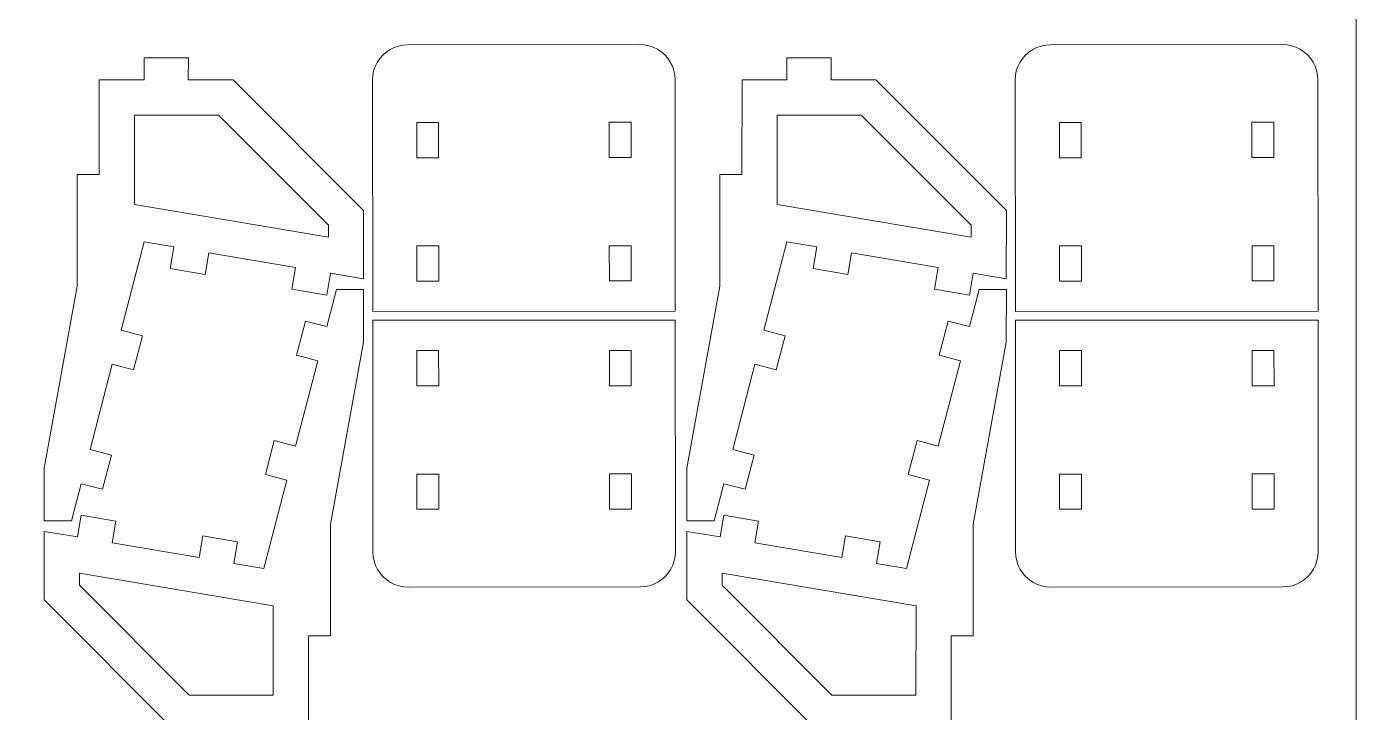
# Model space of a CAD drawing. Header units: centimetres. Extents: x -129.3 to -71.3, y -1.4 to 86.6.
# Drawn here: x -115.53 to -100.11, y 7.07 to 14.94 of the extents above; entities that cross this region are included whole.
import ezdxf

# ---------------------------------------------------------------- set-up
doc = ezdxf.new("R2010")
doc.units = ezdxf.units.CM
doc.header["$MEASUREMENT"] = 0
doc.layers.add('Camada 1', color=7, linetype='Continuous')

msp = doc.modelspace()

# ---------------------------------------------------------------- linework, layer by layer
at = {"layer": 'Camada 1', "color": 250, "lineweight": 20}
for points, knots in [([(-100.25825, -0.87178), (-100.25825, -1.14679), (-100.48325, -1.37179), (-100.75824, -1.37179), (-100.75824, -1.37179), (-100.75824, -1.37179), (-128.75825, -1.37179), (-128.75825, -1.37179), (-128.75825, -1.37179), (-129.03324, -1.37179), (-129.25825, -1.14679), (-129.25825, -0.87178), (-129.25825, -0.87178), (-129.25825, -0.87178), (-129.25825, 42.12823), (-129.25825, 42.12823), (-129.25825, 42.12823), (-129.25825, 42.40323), (-129.03324, 42.62823), (-128.75825, 42.62823)], [0, 0, 0, 0, 0.16666667, 0.16666667, 0.16666667, 0.16666667, 0.33333333, 0.33333333, 0.33333333, 0.33333333, 0.5, 0.5, 0.5, 0.5, 0.66666667, 0.66666667, 0.66666667, 0.66666667, 1, 1, 1, 1]), ([(-99.75825, -1.37179), (-99.75825, -1.37179), (-71.75824, -1.37179), (-71.75824, -1.37179), (-71.75824, -1.37179), (-71.48325, -1.37179), (-71.25825, -1.14679), (-71.25825, -0.87179), (-71.25825, -0.87179), (-71.25825, -0.87179), (-71.25825, 42.12822), (-71.25825, 42.12822), (-71.25825, 42.12822), (-71.25825, 42.40323), (-71.48325, 42.62823), (-71.75824, 42.62823), (-71.75824, 42.62823), (-71.75824, 42.62823), (-99.75825, 42.62823), (-99.75825, 42.62823), (-99.75825, 42.62823), (-100.03324, 42.62823), (-100.25825, 42.40323), (-100.25825, 42.12822), (-100.25825, 42.12822), (-100.25825, 42.12822), (-100.25825, -0.87179), (-100.25825, -0.87179), (-100.25825, -0.87179), (-100.25825, -1.14679), (-100.03324, -1.37179), (-99.75825, -1.37179)], [0, 0, 0, 0, 0.11111111, 0.11111111, 0.11111111, 0.11111111, 0.22222222, 0.22222222, 0.22222222, 0.22222222, 0.33333333, 0.33333333, 0.33333333, 0.33333333, 0.44444444, 0.44444444, 0.44444444, 0.44444444, 0.55555556, 0.55555556, 0.55555556, 0.55555556, 0.66666667, 0.66666667, 0.66666667, 0.66666667, 0.77777778, 0.77777778, 0.77777778, 0.77777778, 1, 1, 1, 1])]:
    msp.add_open_spline(points, degree=3, knots=knots, dxfattribs=at)
at = {"layer": 'Camada 1', "lineweight": 9}
for points, knots in [([(-108.07771, 11.67778), (-108.07771, 11.67778), (-108.08076, 14.33651), (-108.08076, 14.33651), (-108.08076, 14.33651), (-108.08076, 14.33651), (-108.08429, 14.38936), (-108.08429, 14.38936), (-108.08429, 14.38936), (-108.08429, 14.38936), (-108.09468, 14.4413), (-108.09468, 14.4413), (-108.09468, 14.4413), (-108.09468, 14.4413), (-108.11176, 14.49142), (-108.11176, 14.49142), (-108.11176, 14.49142), (-108.11176, 14.49142), (-108.13524, 14.5389), (-108.13524, 14.5389), (-108.13524, 14.5389), (-108.13524, 14.5389), (-108.16472, 14.5829), (-108.16472, 14.5829), (-108.16472, 14.5829), (-108.16472, 14.5829), (-108.19969, 14.62268), (-108.19969, 14.62268), (-108.19969, 14.62268), (-108.19969, 14.62268), (-108.23956, 14.65756), (-108.23956, 14.65756), (-108.23956, 14.65756), (-108.23956, 14.65756), (-108.28363, 14.68693), (-108.28363, 14.68693), (-108.28363, 14.68693), (-108.28363, 14.68693), (-108.33116, 14.7103), (-108.33116, 14.7103), (-108.33116, 14.7103), (-108.33116, 14.7103), (-108.38133, 14.72727), (-108.38133, 14.72727), (-108.38133, 14.72727), (-108.38133, 14.72727), (-108.43329, 14.73754), (-108.43329, 14.73754), (-108.43329, 14.73754), (-108.43329, 14.73754), (-108.48614, 14.74094), (-108.48614, 14.74094), (-108.48614, 14.74094), (-108.48614, 14.74094), (-111.15241, 14.73774), (-111.15241, 14.73774), (-111.15241, 14.73774), (-111.15241, 14.73774), (-111.20525, 14.73421), (-111.20525, 14.73421), (-111.20525, 14.73421), (-111.20525, 14.73421), (-111.25719, 14.72382), (-111.25719, 14.72382), (-111.25719, 14.72382), (-111.25719, 14.72382), (-111.30732, 14.70674), (-111.30732, 14.70674), (-111.30732, 14.70674), (-111.30732, 14.70674), (-111.35479, 14.68325), (-111.35479, 14.68325), (-111.35479, 14.68325), (-111.35479, 14.68325), (-111.3988, 14.65378), (-111.3988, 14.65378), (-111.3988, 14.65378), (-111.3988, 14.65378), (-111.43857, 14.61881), (-111.43857, 14.61881), (-111.43857, 14.61881), (-111.43857, 14.61881), (-111.47344, 14.57894), (-111.47344, 14.57894), (-111.47344, 14.57894), (-111.47344, 14.57894), (-111.50282, 14.53488), (-111.50282, 14.53488), (-111.50282, 14.53488), (-111.50282, 14.53488), (-111.52619, 14.48735), (-111.52619, 14.48735), (-111.52619, 14.48735), (-111.52619, 14.48735), (-111.54314, 14.43717), (-111.54314, 14.43717), (-111.54314, 14.43717), (-111.54314, 14.43717), (-111.55342, 14.38521), (-111.55342, 14.38521), (-111.55342, 14.38521), (-111.55342, 14.38521), (-111.55682, 14.33236), (-111.55682, 14.33236), (-111.55682, 14.33236), (-111.55682, 14.33236), (-111.55378, 11.67361), (-111.55378, 11.67361), (-111.55378, 11.67361), (-111.55378, 11.67361), (-108.07771, 11.67778), (-108.07771, 11.67778)], [0, 0, 0, 0, 0.03448276, 0.03448276, 0.03448276, 0.03448276, 0.06896552, 0.06896552, 0.06896552, 0.06896552, 0.10344828, 0.10344828, 0.10344828, 0.10344828, 0.13793103, 0.13793103, 0.13793103, 0.13793103, 0.17241379, 0.17241379, 0.17241379, 0.17241379, 0.20689655, 0.20689655, 0.20689655, 0.20689655, 0.24137931, 0.24137931, 0.24137931, 0.24137931, 0.27586207, 0.27586207, 0.27586207, 0.27586207, 0.31034483, 0.31034483, 0.31034483, 0.31034483, 0.34482759, 0.34482759, 0.34482759, 0.34482759, 0.37931034, 0.37931034, 0.37931034, 0.37931034, 0.4137931, 0.4137931, 0.4137931, 0.4137931, 0.44827586, 0.44827586, 0.44827586, 0.44827586, 0.48275862, 0.48275862, 0.48275862, 0.48275862, 0.51724138, 0.51724138, 0.51724138, 0.51724138, 0.55172414, 0.55172414, 0.55172414, 0.55172414, 0.5862069, 0.5862069, 0.5862069, 0.5862069, 0.62068966, 0.62068966, 0.62068966, 0.62068966, 0.65517241, 0.65517241, 0.65517241, 0.65517241, 0.68965517, 0.68965517, 0.68965517, 0.68965517, 0.72413793, 0.72413793, 0.72413793, 0.72413793, 0.75862069, 0.75862069, 0.75862069, 0.75862069, 0.79310345, 0.79310345, 0.79310345, 0.79310345, 0.82758621, 0.82758621, 0.82758621, 0.82758621, 0.86206897, 0.86206897, 0.86206897, 0.86206897, 0.89655172, 0.89655172, 0.89655172, 0.89655172, 0.93103448, 0.93103448, 0.93103448, 0.93103448, 1, 1, 1, 1]), ([(-100.69555, 11.67778), (-100.69555, 11.67778), (-100.6986, 14.33651), (-100.6986, 14.33651), (-100.6986, 14.33651), (-100.6986, 14.33651), (-100.70213, 14.38936), (-100.70213, 14.38936), (-100.70213, 14.38936), (-100.70213, 14.38936), (-100.71252, 14.4413), (-100.71252, 14.4413), (-100.71252, 14.4413), (-100.71252, 14.4413), (-100.7296, 14.49142), (-100.7296, 14.49142), (-100.7296, 14.49142), (-100.7296, 14.49142), (-100.75308, 14.5389), (-100.75308, 14.5389), (-100.75308, 14.5389), (-100.75308, 14.5389), (-100.78256, 14.5829), (-100.78256, 14.5829), (-100.78256, 14.5829), (-100.78256, 14.5829), (-100.81753, 14.62268), (-100.81753, 14.62268), (-100.81753, 14.62268), (-100.81753, 14.62268), (-100.8574, 14.65756), (-100.8574, 14.65756), (-100.8574, 14.65756), (-100.8574, 14.65756), (-100.90147, 14.68693), (-100.90147, 14.68693), (-100.90147, 14.68693), (-100.90147, 14.68693), (-100.949, 14.7103), (-100.949, 14.7103), (-100.949, 14.7103), (-100.949, 14.7103), (-100.99917, 14.72727), (-100.99917, 14.72727), (-100.99917, 14.72727), (-100.99917, 14.72727), (-101.05113, 14.73754), (-101.05113, 14.73754), (-101.05113, 14.73754), (-101.05113, 14.73754), (-101.10398, 14.74094), (-101.10398, 14.74094), (-101.10398, 14.74094), (-101.10398, 14.74094), (-103.77025, 14.73774), (-103.77025, 14.73774), (-103.77025, 14.73774), (-103.77025, 14.73774), (-103.82309, 14.73421), (-103.82309, 14.73421), (-103.82309, 14.73421), (-103.82309, 14.73421), (-103.87503, 14.72382), (-103.87503, 14.72382), (-103.87503, 14.72382), (-103.87503, 14.72382), (-103.92516, 14.70674), (-103.92516, 14.70674), (-103.92516, 14.70674), (-103.92516, 14.70674), (-103.97263, 14.68325), (-103.97263, 14.68325), (-103.97263, 14.68325), (-103.97263, 14.68325), (-104.01664, 14.65378), (-104.01664, 14.65378), (-104.01664, 14.65378), (-104.01664, 14.65378), (-104.05641, 14.61881), (-104.05641, 14.61881), (-104.05641, 14.61881), (-104.05641, 14.61881), (-104.09128, 14.57894), (-104.09128, 14.57894), (-104.09128, 14.57894), (-104.09128, 14.57894), (-104.12066, 14.53488), (-104.12066, 14.53488), (-104.12066, 14.53488), (-104.12066, 14.53488), (-104.14403, 14.48735), (-104.14403, 14.48735), (-104.14403, 14.48735), (-104.14403, 14.48735), (-104.16098, 14.43717), (-104.16098, 14.43717), (-104.16098, 14.43717), (-104.16098, 14.43717), (-104.17126, 14.38521), (-104.17126, 14.38521), (-104.17126, 14.38521), (-104.17126, 14.38521), (-104.17466, 14.33236), (-104.17466, 14.33236), (-104.17466, 14.33236), (-104.17466, 14.33236), (-104.17162, 11.67361), (-104.17162, 11.67361), (-104.17162, 11.67361), (-104.17162, 11.67361), (-100.69555, 11.67778), (-100.69555, 11.67778)], [0, 0, 0, 0, 0.03448276, 0.03448276, 0.03448276, 0.03448276, 0.06896552, 0.06896552, 0.06896552, 0.06896552, 0.10344828, 0.10344828, 0.10344828, 0.10344828, 0.13793103, 0.13793103, 0.13793103, 0.13793103, 0.17241379, 0.17241379, 0.17241379, 0.17241379, 0.20689655, 0.20689655, 0.20689655, 0.20689655, 0.24137931, 0.24137931, 0.24137931, 0.24137931, 0.27586207, 0.27586207, 0.27586207, 0.27586207, 0.31034483, 0.31034483, 0.31034483, 0.31034483, 0.34482759, 0.34482759, 0.34482759, 0.34482759, 0.37931034, 0.37931034, 0.37931034, 0.37931034, 0.4137931, 0.4137931, 0.4137931, 0.4137931, 0.44827586, 0.44827586, 0.44827586, 0.44827586, 0.48275862, 0.48275862, 0.48275862, 0.48275862, 0.51724138, 0.51724138, 0.51724138, 0.51724138, 0.55172414, 0.55172414, 0.55172414, 0.55172414, 0.5862069, 0.5862069, 0.5862069, 0.5862069, 0.62068966, 0.62068966, 0.62068966, 0.62068966, 0.65517241, 0.65517241, 0.65517241, 0.65517241, 0.68965517, 0.68965517, 0.68965517, 0.68965517, 0.72413793, 0.72413793, 0.72413793, 0.72413793, 0.75862069, 0.75862069, 0.75862069, 0.75862069, 0.79310345, 0.79310345, 0.79310345, 0.79310345, 0.82758621, 0.82758621, 0.82758621, 0.82758621, 0.86206897, 0.86206897, 0.86206897, 0.86206897, 0.89655172, 0.89655172, 0.89655172, 0.89655172, 0.93103448, 0.93103448, 0.93103448, 0.93103448, 1, 1, 1, 1]), ([(-114.80079, 10.08945), (-114.80079, 10.08945), (-114.55589, 10.02569), (-114.55589, 10.02569), (-114.55589, 10.02569), (-114.55589, 10.02569), (-114.65788, 9.63387), (-114.65788, 9.63387), (-114.65788, 9.63387), (-114.65788, 9.63387), (-114.90277, 9.69762), (-114.90277, 9.69762), (-114.90277, 9.69762), (-114.90277, 9.69762), (-115.01408, 9.26999), (-115.01408, 9.26999), (-115.01408, 9.26999), (-115.01408, 9.26999), (-115.32708, 9.27001), (-115.32708, 9.27001), (-115.32708, 9.27001), (-115.32708, 9.27001), (-115.32686, 9.87734), (-115.32686, 9.87734), (-115.32686, 9.87734), (-115.32686, 9.87734), (-114.94768, 11.96448), (-114.94768, 11.96448), (-114.94768, 11.96448), (-114.94768, 11.96448), (-114.94734, 13.24817), (-114.94734, 13.24817), (-114.94734, 13.24817), (-114.94734, 13.24817), (-114.69424, 13.24807), (-114.69424, 13.24807), (-114.69424, 13.24807), (-114.69424, 13.24807), (-114.69388, 14.33497), (-114.69388, 14.33497), (-114.69388, 14.33497), (-114.69388, 14.33497), (-114.17786, 14.33494), (-114.17786, 14.33494), (-114.17786, 14.33494), (-114.17786, 14.33494), (-114.17783, 14.58799), (-114.17783, 14.58799), (-114.17783, 14.58799), (-114.17783, 14.58799), (-113.67156, 14.58795), (-113.67156, 14.58795), (-113.67156, 14.58795), (-113.67156, 14.58795), (-113.6716, 14.3349), (-113.6716, 14.3349), (-113.6716, 14.3349), (-113.6716, 14.3349), (-113.15576, 14.33486), (-113.15576, 14.33486), (-113.15576, 14.33486), (-113.15576, 14.33486), (-111.65781, 12.83583), (-111.65781, 12.83583), (-111.65781, 12.83583), (-111.65781, 12.83583), (-111.65805, 12.04887), (-111.65805, 12.04887), (-111.65805, 12.04887), (-111.65805, 12.04887), (-112.03988, 12.11331), (-112.03988, 12.11331), (-112.03988, 12.11331), (-112.03988, 12.11331), (-112.08198, 11.86409), (-112.08198, 11.86409), (-112.08198, 11.86409), (-112.08198, 11.86409), (-112.48114, 11.93153), (-112.48114, 11.93153), (-112.48114, 11.93153), (-112.48114, 11.93153), (-112.43904, 12.18076), (-112.43904, 12.18076), (-112.43904, 12.18076), (-112.43904, 12.18076), (-113.43713, 12.34958), (-113.43713, 12.34958), (-113.43713, 12.34958), (-113.43713, 12.34958), (-113.47919, 12.10034), (-113.47919, 12.10034), (-113.47919, 12.10034), (-113.47919, 12.10034), (-113.87836, 12.16771), (-113.87836, 12.16771), (-113.87836, 12.16771), (-113.87836, 12.16771), (-113.8363, 12.41695), (-113.8363, 12.41695), (-113.8363, 12.41695), (-113.8363, 12.41695), (-114.17955, 12.47621), (-114.17955, 12.47621), (-114.17955, 12.47621), (-114.17955, 12.47621), (-114.44383, 11.46083), (-114.44383, 11.46083), (-114.44383, 11.46083), (-114.44383, 11.46083), (-114.19894, 11.39709), (-114.19894, 11.39709), (-114.19894, 11.39709), (-114.19894, 11.39709), (-114.30093, 11.00526), (-114.30093, 11.00526), (-114.30093, 11.00526), (-114.30093, 11.00526), (-114.54582, 11.06901), (-114.54582, 11.06901), (-114.54582, 11.06901), (-114.54582, 11.06901), (-114.80079, 10.08945), (-114.80079, 10.08945)], [0, 0, 0, 0, 0.03125, 0.03125, 0.03125, 0.03125, 0.0625, 0.0625, 0.0625, 0.0625, 0.09375, 0.09375, 0.09375, 0.09375, 0.125, 0.125, 0.125, 0.125, 0.15625, 0.15625, 0.15625, 0.15625, 0.1875, 0.1875, 0.1875, 0.1875, 0.21875, 0.21875, 0.21875, 0.21875, 0.25, 0.25, 0.25, 0.25, 0.28125, 0.28125, 0.28125, 0.28125, 0.3125, 0.3125, 0.3125, 0.3125, 0.34375, 0.34375, 0.34375, 0.34375, 0.375, 0.375, 0.375, 0.375, 0.40625, 0.40625, 0.40625, 0.40625, 0.4375, 0.4375, 0.4375, 0.4375, 0.46875, 0.46875, 0.46875, 0.46875, 0.5, 0.5, 0.5, 0.5, 0.53125, 0.53125, 0.53125, 0.53125, 0.5625, 0.5625, 0.5625, 0.5625, 0.59375, 0.59375, 0.59375, 0.59375, 0.625, 0.625, 0.625, 0.625, 0.65625, 0.65625, 0.65625, 0.65625, 0.6875, 0.6875, 0.6875, 0.6875, 0.71875, 0.71875, 0.71875, 0.71875, 0.75, 0.75, 0.75, 0.75, 0.78125, 0.78125, 0.78125, 0.78125, 0.8125, 0.8125, 0.8125, 0.8125, 0.84375, 0.84375, 0.84375, 0.84375, 0.875, 0.875, 0.875, 0.875, 0.90625, 0.90625, 0.90625, 0.90625, 0.9375, 0.9375, 0.9375, 0.9375, 1, 1, 1, 1]), ([(-107.41863, 10.08945), (-107.41863, 10.08945), (-107.17373, 10.02569), (-107.17373, 10.02569), (-107.17373, 10.02569), (-107.17373, 10.02569), (-107.27572, 9.63387), (-107.27572, 9.63387), (-107.27572, 9.63387), (-107.27572, 9.63387), (-107.52061, 9.69762), (-107.52061, 9.69762), (-107.52061, 9.69762), (-107.52061, 9.69762), (-107.63192, 9.26999), (-107.63192, 9.26999), (-107.63192, 9.26999), (-107.63192, 9.26999), (-107.94492, 9.27001), (-107.94492, 9.27001), (-107.94492, 9.27001), (-107.94492, 9.27001), (-107.9447, 9.87734), (-107.9447, 9.87734), (-107.9447, 9.87734), (-107.9447, 9.87734), (-107.56552, 11.96448), (-107.56552, 11.96448), (-107.56552, 11.96448), (-107.56552, 11.96448), (-107.56518, 13.24817), (-107.56518, 13.24817), (-107.56518, 13.24817), (-107.56518, 13.24817), (-107.31208, 13.24807), (-107.31208, 13.24807), (-107.31208, 13.24807), (-107.31208, 13.24807), (-107.31172, 14.33497), (-107.31172, 14.33497), (-107.31172, 14.33497), (-107.31172, 14.33497), (-106.7957, 14.33494), (-106.7957, 14.33494), (-106.7957, 14.33494), (-106.7957, 14.33494), (-106.79567, 14.58799), (-106.79567, 14.58799), (-106.79567, 14.58799), (-106.79567, 14.58799), (-106.2894, 14.58795), (-106.2894, 14.58795), (-106.2894, 14.58795), (-106.2894, 14.58795), (-106.28944, 14.3349), (-106.28944, 14.3349), (-106.28944, 14.3349), (-106.28944, 14.3349), (-105.7736, 14.33486), (-105.7736, 14.33486), (-105.7736, 14.33486), (-105.7736, 14.33486), (-104.27565, 12.83583), (-104.27565, 12.83583), (-104.27565, 12.83583), (-104.27565, 12.83583), (-104.27589, 12.04887), (-104.27589, 12.04887), (-104.27589, 12.04887), (-104.27589, 12.04887), (-104.65772, 12.11331), (-104.65772, 12.11331), (-104.65772, 12.11331), (-104.65772, 12.11331), (-104.69982, 11.86409), (-104.69982, 11.86409), (-104.69982, 11.86409), (-104.69982, 11.86409), (-105.09898, 11.93153), (-105.09898, 11.93153), (-105.09898, 11.93153), (-105.09898, 11.93153), (-105.05688, 12.18076), (-105.05688, 12.18076), (-105.05688, 12.18076), (-105.05688, 12.18076), (-106.05497, 12.34958), (-106.05497, 12.34958), (-106.05497, 12.34958), (-106.05497, 12.34958), (-106.09703, 12.10034), (-106.09703, 12.10034), (-106.09703, 12.10034), (-106.09703, 12.10034), (-106.4962, 12.16771), (-106.4962, 12.16771), (-106.4962, 12.16771), (-106.4962, 12.16771), (-106.45414, 12.41695), (-106.45414, 12.41695), (-106.45414, 12.41695), (-106.45414, 12.41695), (-106.79739, 12.47621), (-106.79739, 12.47621), (-106.79739, 12.47621), (-106.79739, 12.47621), (-107.06167, 11.46083), (-107.06167, 11.46083), (-107.06167, 11.46083), (-107.06167, 11.46083), (-106.81678, 11.39709), (-106.81678, 11.39709), (-106.81678, 11.39709), (-106.81678, 11.39709), (-106.91877, 11.00526), (-106.91877, 11.00526), (-106.91877, 11.00526), (-106.91877, 11.00526), (-107.16366, 11.06901), (-107.16366, 11.06901), (-107.16366, 11.06901), (-107.16366, 11.06901), (-107.41863, 10.08945), (-107.41863, 10.08945)], [0, 0, 0, 0, 0.03125, 0.03125, 0.03125, 0.03125, 0.0625, 0.0625, 0.0625, 0.0625, 0.09375, 0.09375, 0.09375, 0.09375, 0.125, 0.125, 0.125, 0.125, 0.15625, 0.15625, 0.15625, 0.15625, 0.1875, 0.1875, 0.1875, 0.1875, 0.21875, 0.21875, 0.21875, 0.21875, 0.25, 0.25, 0.25, 0.25, 0.28125, 0.28125, 0.28125, 0.28125, 0.3125, 0.3125, 0.3125, 0.3125, 0.34375, 0.34375, 0.34375, 0.34375, 0.375, 0.375, 0.375, 0.375, 0.40625, 0.40625, 0.40625, 0.40625, 0.4375, 0.4375, 0.4375, 0.4375, 0.46875, 0.46875, 0.46875, 0.46875, 0.5, 0.5, 0.5, 0.5, 0.53125, 0.53125, 0.53125, 0.53125, 0.5625, 0.5625, 0.5625, 0.5625, 0.59375, 0.59375, 0.59375, 0.59375, 0.625, 0.625, 0.625, 0.625, 0.65625, 0.65625, 0.65625, 0.65625, 0.6875, 0.6875, 0.6875, 0.6875, 0.71875, 0.71875, 0.71875, 0.71875, 0.75, 0.75, 0.75, 0.75, 0.78125, 0.78125, 0.78125, 0.78125, 0.8125, 0.8125, 0.8125, 0.8125, 0.84375, 0.84375, 0.84375, 0.84375, 0.875, 0.875, 0.875, 0.875, 0.90625, 0.90625, 0.90625, 0.90625, 0.9375, 0.9375, 0.9375, 0.9375, 1, 1, 1, 1]), ([(-114.28948, 12.90547), (-114.28948, 12.90547), (-112.06277, 12.52808), (-112.06277, 12.52808), (-112.06277, 12.52808), (-112.06277, 12.52808), (-112.06271, 12.66819), (-112.06271, 12.66819), (-112.06271, 12.66819), (-112.06271, 12.66819), (-113.32353, 13.92993), (-113.32353, 13.92993), (-113.32353, 13.92993), (-113.32353, 13.92993), (-114.28914, 13.93008), (-114.28914, 13.93008), (-114.28914, 13.93008), (-114.28914, 13.93008), (-114.28948, 12.90547), (-114.28948, 12.90547)], [0, 0, 0, 0, 0.16666667, 0.16666667, 0.16666667, 0.16666667, 0.33333333, 0.33333333, 0.33333333, 0.33333333, 0.5, 0.5, 0.5, 0.5, 0.66666667, 0.66666667, 0.66666667, 0.66666667, 1, 1, 1, 1]), ([(-106.90732, 12.90547), (-106.90732, 12.90547), (-104.68061, 12.52808), (-104.68061, 12.52808), (-104.68061, 12.52808), (-104.68061, 12.52808), (-104.68055, 12.66819), (-104.68055, 12.66819), (-104.68055, 12.66819), (-104.68055, 12.66819), (-105.94137, 13.92993), (-105.94137, 13.92993), (-105.94137, 13.92993), (-105.94137, 13.92993), (-106.90698, 13.93008), (-106.90698, 13.93008), (-106.90698, 13.93008), (-106.90698, 13.93008), (-106.90732, 12.90547), (-106.90732, 12.90547)], [0, 0, 0, 0, 0.16666667, 0.16666667, 0.16666667, 0.16666667, 0.33333333, 0.33333333, 0.33333333, 0.33333333, 0.5, 0.5, 0.5, 0.5, 0.66666667, 0.66666667, 0.66666667, 0.66666667, 1, 1, 1, 1]), ([(-111.04826, 13.44001), (-111.04826, 13.44001), (-111.04873, 13.84485), (-111.04873, 13.84485), (-111.04873, 13.84485), (-111.04873, 13.84485), (-110.79702, 13.84513), (-110.79702, 13.84513), (-110.79702, 13.84513), (-110.79702, 13.84513), (-110.79644, 13.44031), (-110.79644, 13.44031), (-110.79644, 13.44031), (-110.79644, 13.44031), (-111.04826, 13.44001), (-111.04826, 13.44001)], [0, 0, 0, 0, 0.2, 0.2, 0.2, 0.2, 0.4, 0.4, 0.4, 0.4, 0.6, 0.6, 0.6, 0.6, 1, 1, 1, 1]), ([(-108.58488, 13.4429), (-108.58488, 13.4429), (-108.83669, 13.44259), (-108.83669, 13.44259), (-108.83669, 13.44259), (-108.83669, 13.44259), (-108.83716, 13.84743), (-108.83716, 13.84743), (-108.83716, 13.84743), (-108.83716, 13.84743), (-108.58546, 13.84771), (-108.58546, 13.84771), (-108.58546, 13.84771), (-108.58546, 13.84771), (-108.58488, 13.4429), (-108.58488, 13.4429)], [0, 0, 0, 0, 0.2, 0.2, 0.2, 0.2, 0.4, 0.4, 0.4, 0.4, 0.6, 0.6, 0.6, 0.6, 1, 1, 1, 1]), ([(-103.6661, 13.44001), (-103.6661, 13.44001), (-103.66657, 13.84485), (-103.66657, 13.84485), (-103.66657, 13.84485), (-103.66657, 13.84485), (-103.41486, 13.84513), (-103.41486, 13.84513), (-103.41486, 13.84513), (-103.41486, 13.84513), (-103.41428, 13.44031), (-103.41428, 13.44031), (-103.41428, 13.44031), (-103.41428, 13.44031), (-103.6661, 13.44001), (-103.6661, 13.44001)], [0, 0, 0, 0, 0.2, 0.2, 0.2, 0.2, 0.4, 0.4, 0.4, 0.4, 0.6, 0.6, 0.6, 0.6, 1, 1, 1, 1]), ([(-101.20272, 13.4429), (-101.20272, 13.4429), (-101.45453, 13.44259), (-101.45453, 13.44259), (-101.45453, 13.44259), (-101.45453, 13.44259), (-101.455, 13.84743), (-101.455, 13.84743), (-101.455, 13.84743), (-101.455, 13.84743), (-101.2033, 13.84771), (-101.2033, 13.84771), (-101.2033, 13.84771), (-101.2033, 13.84771), (-101.20272, 13.4429), (-101.20272, 13.4429)], [0, 0, 0, 0, 0.2, 0.2, 0.2, 0.2, 0.4, 0.4, 0.4, 0.4, 0.6, 0.6, 0.6, 0.6, 1, 1, 1, 1]), ([(-111.04725, 12.42768), (-111.04725, 12.42768), (-110.79555, 12.42796), (-110.79555, 12.42796), (-110.79555, 12.42796), (-110.79555, 12.42796), (-110.79496, 12.02312), (-110.79496, 12.02312), (-110.79496, 12.02312), (-110.79496, 12.02312), (-111.04678, 12.02283), (-111.04678, 12.02283), (-111.04678, 12.02283), (-111.04678, 12.02283), (-111.04725, 12.42768), (-111.04725, 12.42768)], [0, 0, 0, 0, 0.2, 0.2, 0.2, 0.2, 0.4, 0.4, 0.4, 0.4, 0.6, 0.6, 0.6, 0.6, 1, 1, 1, 1]), ([(-108.58364, 12.02573), (-108.58364, 12.02573), (-108.83545, 12.02543), (-108.83545, 12.02543), (-108.83545, 12.02543), (-108.83545, 12.02543), (-108.83593, 12.43027), (-108.83593, 12.43027), (-108.83593, 12.43027), (-108.83593, 12.43027), (-108.58424, 12.43054), (-108.58424, 12.43054), (-108.58424, 12.43054), (-108.58424, 12.43054), (-108.58364, 12.02573), (-108.58364, 12.02573)], [0, 0, 0, 0, 0.2, 0.2, 0.2, 0.2, 0.4, 0.4, 0.4, 0.4, 0.6, 0.6, 0.6, 0.6, 1, 1, 1, 1]), ([(-103.66509, 12.42768), (-103.66509, 12.42768), (-103.41339, 12.42796), (-103.41339, 12.42796), (-103.41339, 12.42796), (-103.41339, 12.42796), (-103.4128, 12.02312), (-103.4128, 12.02312), (-103.4128, 12.02312), (-103.4128, 12.02312), (-103.66462, 12.02283), (-103.66462, 12.02283), (-103.66462, 12.02283), (-103.66462, 12.02283), (-103.66509, 12.42768), (-103.66509, 12.42768)], [0, 0, 0, 0, 0.2, 0.2, 0.2, 0.2, 0.4, 0.4, 0.4, 0.4, 0.6, 0.6, 0.6, 0.6, 1, 1, 1, 1]), ([(-101.20148, 12.02573), (-101.20148, 12.02573), (-101.45329, 12.02543), (-101.45329, 12.02543), (-101.45329, 12.02543), (-101.45329, 12.02543), (-101.45377, 12.43027), (-101.45377, 12.43027), (-101.45377, 12.43027), (-101.45377, 12.43027), (-101.20208, 12.43054), (-101.20208, 12.43054), (-101.20208, 12.43054), (-101.20208, 12.43054), (-101.20148, 12.02573), (-101.20148, 12.02573)], [0, 0, 0, 0, 0.2, 0.2, 0.2, 0.2, 0.4, 0.4, 0.4, 0.4, 0.6, 0.6, 0.6, 0.6, 1, 1, 1, 1]), ([(-112.18411, 11.10957), (-112.18411, 11.10957), (-112.42901, 11.17333), (-112.42901, 11.17333), (-112.42901, 11.17333), (-112.42901, 11.17333), (-112.32702, 11.56515), (-112.32702, 11.56515), (-112.32702, 11.56515), (-112.32702, 11.56515), (-112.08213, 11.5014), (-112.08213, 11.5014), (-112.08213, 11.5014), (-112.08213, 11.5014), (-111.97082, 11.92903), (-111.97082, 11.92903), (-111.97082, 11.92903), (-111.97082, 11.92903), (-111.65782, 11.92901), (-111.65782, 11.92901), (-111.65782, 11.92901), (-111.65782, 11.92901), (-111.65804, 11.32168), (-111.65804, 11.32168), (-111.65804, 11.32168), (-111.65804, 11.32168), (-112.03722, 9.23454), (-112.03722, 9.23454), (-112.03722, 9.23454), (-112.03722, 9.23454), (-112.03756, 7.95085), (-112.03756, 7.95085), (-112.03756, 7.95085), (-112.03756, 7.95085), (-112.29066, 7.95095), (-112.29066, 7.95095), (-112.29066, 7.95095), (-112.29066, 7.95095), (-112.29102, 6.86405), (-112.29102, 6.86405), (-112.29102, 6.86405), (-112.29102, 6.86405), (-112.80704, 6.86408), (-112.80704, 6.86408), (-112.80704, 6.86408), (-112.80704, 6.86408), (-112.80707, 6.61103), (-112.80707, 6.61103), (-112.80707, 6.61103), (-112.80707, 6.61103), (-113.31334, 6.61107), (-113.31334, 6.61107), (-113.31334, 6.61107), (-113.31334, 6.61107), (-113.3133, 6.86412), (-113.3133, 6.86412), (-113.3133, 6.86412), (-113.3133, 6.86412), (-113.82914, 6.86416), (-113.82914, 6.86416), (-113.82914, 6.86416), (-113.82914, 6.86416), (-115.32709, 8.36319), (-115.32709, 8.36319), (-115.32709, 8.36319), (-115.32709, 8.36319), (-115.32685, 9.15015), (-115.32685, 9.15015), (-115.32685, 9.15015), (-115.32685, 9.15015), (-114.94502, 9.08571), (-114.94502, 9.08571), (-114.94502, 9.08571), (-114.94502, 9.08571), (-114.90292, 9.33493), (-114.90292, 9.33493), (-114.90292, 9.33493), (-114.90292, 9.33493), (-114.50376, 9.26749), (-114.50376, 9.26749), (-114.50376, 9.26749), (-114.50376, 9.26749), (-114.54586, 9.01826), (-114.54586, 9.01826), (-114.54586, 9.01826), (-114.54586, 9.01826), (-113.54777, 8.84944), (-113.54777, 8.84944), (-113.54777, 8.84944), (-113.54777, 8.84944), (-113.50571, 9.09868), (-113.50571, 9.09868), (-113.50571, 9.09868), (-113.50571, 9.09868), (-113.10654, 9.03131), (-113.10654, 9.03131), (-113.10654, 9.03131), (-113.10654, 9.03131), (-113.1486, 8.78207), (-113.1486, 8.78207), (-113.1486, 8.78207), (-113.1486, 8.78207), (-112.80535, 8.72281), (-112.80535, 8.72281), (-112.80535, 8.72281), (-112.80535, 8.72281), (-112.54107, 9.73819), (-112.54107, 9.73819), (-112.54107, 9.73819), (-112.54107, 9.73819), (-112.78596, 9.80193), (-112.78596, 9.80193), (-112.78596, 9.80193), (-112.78596, 9.80193), (-112.68397, 10.19376), (-112.68397, 10.19376), (-112.68397, 10.19376), (-112.68397, 10.19376), (-112.43908, 10.13001), (-112.43908, 10.13001), (-112.43908, 10.13001), (-112.43908, 10.13001), (-112.18411, 11.10957), (-112.18411, 11.10957)], [0, 0, 0, 0, 0.03125, 0.03125, 0.03125, 0.03125, 0.0625, 0.0625, 0.0625, 0.0625, 0.09375, 0.09375, 0.09375, 0.09375, 0.125, 0.125, 0.125, 0.125, 0.15625, 0.15625, 0.15625, 0.15625, 0.1875, 0.1875, 0.1875, 0.1875, 0.21875, 0.21875, 0.21875, 0.21875, 0.25, 0.25, 0.25, 0.25, 0.28125, 0.28125, 0.28125, 0.28125, 0.3125, 0.3125, 0.3125, 0.3125, 0.34375, 0.34375, 0.34375, 0.34375, 0.375, 0.375, 0.375, 0.375, 0.40625, 0.40625, 0.40625, 0.40625, 0.4375, 0.4375, 0.4375, 0.4375, 0.46875, 0.46875, 0.46875, 0.46875, 0.5, 0.5, 0.5, 0.5, 0.53125, 0.53125, 0.53125, 0.53125, 0.5625, 0.5625, 0.5625, 0.5625, 0.59375, 0.59375, 0.59375, 0.59375, 0.625, 0.625, 0.625, 0.625, 0.65625, 0.65625, 0.65625, 0.65625, 0.6875, 0.6875, 0.6875, 0.6875, 0.71875, 0.71875, 0.71875, 0.71875, 0.75, 0.75, 0.75, 0.75, 0.78125, 0.78125, 0.78125, 0.78125, 0.8125, 0.8125, 0.8125, 0.8125, 0.84375, 0.84375, 0.84375, 0.84375, 0.875, 0.875, 0.875, 0.875, 0.90625, 0.90625, 0.90625, 0.90625, 0.9375, 0.9375, 0.9375, 0.9375, 1, 1, 1, 1]), ([(-104.80195, 11.10957), (-104.80195, 11.10957), (-105.04685, 11.17333), (-105.04685, 11.17333), (-105.04685, 11.17333), (-105.04685, 11.17333), (-104.94486, 11.56515), (-104.94486, 11.56515), (-104.94486, 11.56515), (-104.94486, 11.56515), (-104.69997, 11.5014), (-104.69997, 11.5014), (-104.69997, 11.5014), (-104.69997, 11.5014), (-104.58866, 11.92903), (-104.58866, 11.92903), (-104.58866, 11.92903), (-104.58866, 11.92903), (-104.27566, 11.92901), (-104.27566, 11.92901), (-104.27566, 11.92901), (-104.27566, 11.92901), (-104.27588, 11.32168), (-104.27588, 11.32168), (-104.27588, 11.32168), (-104.27588, 11.32168), (-104.65506, 9.23454), (-104.65506, 9.23454), (-104.65506, 9.23454), (-104.65506, 9.23454), (-104.6554, 7.95085), (-104.6554, 7.95085), (-104.6554, 7.95085), (-104.6554, 7.95085), (-104.9085, 7.95095), (-104.9085, 7.95095), (-104.9085, 7.95095), (-104.9085, 7.95095), (-104.90886, 6.86405), (-104.90886, 6.86405), (-104.90886, 6.86405), (-104.90886, 6.86405), (-105.42488, 6.86408), (-105.42488, 6.86408), (-105.42488, 6.86408), (-105.42488, 6.86408), (-105.42491, 6.61103), (-105.42491, 6.61103), (-105.42491, 6.61103), (-105.42491, 6.61103), (-105.93118, 6.61107), (-105.93118, 6.61107), (-105.93118, 6.61107), (-105.93118, 6.61107), (-105.93114, 6.86412), (-105.93114, 6.86412), (-105.93114, 6.86412), (-105.93114, 6.86412), (-106.44698, 6.86416), (-106.44698, 6.86416), (-106.44698, 6.86416), (-106.44698, 6.86416), (-107.94493, 8.36319), (-107.94493, 8.36319), (-107.94493, 8.36319), (-107.94493, 8.36319), (-107.94469, 9.15015), (-107.94469, 9.15015), (-107.94469, 9.15015), (-107.94469, 9.15015), (-107.56286, 9.08571), (-107.56286, 9.08571), (-107.56286, 9.08571), (-107.56286, 9.08571), (-107.52076, 9.33493), (-107.52076, 9.33493), (-107.52076, 9.33493), (-107.52076, 9.33493), (-107.1216, 9.26749), (-107.1216, 9.26749), (-107.1216, 9.26749), (-107.1216, 9.26749), (-107.1637, 9.01826), (-107.1637, 9.01826), (-107.1637, 9.01826), (-107.1637, 9.01826), (-106.16561, 8.84944), (-106.16561, 8.84944), (-106.16561, 8.84944), (-106.16561, 8.84944), (-106.12355, 9.09868), (-106.12355, 9.09868), (-106.12355, 9.09868), (-106.12355, 9.09868), (-105.72438, 9.03131), (-105.72438, 9.03131), (-105.72438, 9.03131), (-105.72438, 9.03131), (-105.76644, 8.78207), (-105.76644, 8.78207), (-105.76644, 8.78207), (-105.76644, 8.78207), (-105.42319, 8.72281), (-105.42319, 8.72281), (-105.42319, 8.72281), (-105.42319, 8.72281), (-105.15891, 9.73819), (-105.15891, 9.73819), (-105.15891, 9.73819), (-105.15891, 9.73819), (-105.4038, 9.80193), (-105.4038, 9.80193), (-105.4038, 9.80193), (-105.4038, 9.80193), (-105.30181, 10.19376), (-105.30181, 10.19376), (-105.30181, 10.19376), (-105.30181, 10.19376), (-105.05692, 10.13001), (-105.05692, 10.13001), (-105.05692, 10.13001), (-105.05692, 10.13001), (-104.80195, 11.10957), (-104.80195, 11.10957)], [0, 0, 0, 0, 0.03125, 0.03125, 0.03125, 0.03125, 0.0625, 0.0625, 0.0625, 0.0625, 0.09375, 0.09375, 0.09375, 0.09375, 0.125, 0.125, 0.125, 0.125, 0.15625, 0.15625, 0.15625, 0.15625, 0.1875, 0.1875, 0.1875, 0.1875, 0.21875, 0.21875, 0.21875, 0.21875, 0.25, 0.25, 0.25, 0.25, 0.28125, 0.28125, 0.28125, 0.28125, 0.3125, 0.3125, 0.3125, 0.3125, 0.34375, 0.34375, 0.34375, 0.34375, 0.375, 0.375, 0.375, 0.375, 0.40625, 0.40625, 0.40625, 0.40625, 0.4375, 0.4375, 0.4375, 0.4375, 0.46875, 0.46875, 0.46875, 0.46875, 0.5, 0.5, 0.5, 0.5, 0.53125, 0.53125, 0.53125, 0.53125, 0.5625, 0.5625, 0.5625, 0.5625, 0.59375, 0.59375, 0.59375, 0.59375, 0.625, 0.625, 0.625, 0.625, 0.65625, 0.65625, 0.65625, 0.65625, 0.6875, 0.6875, 0.6875, 0.6875, 0.71875, 0.71875, 0.71875, 0.71875, 0.75, 0.75, 0.75, 0.75, 0.78125, 0.78125, 0.78125, 0.78125, 0.8125, 0.8125, 0.8125, 0.8125, 0.84375, 0.84375, 0.84375, 0.84375, 0.875, 0.875, 0.875, 0.875, 0.90625, 0.90625, 0.90625, 0.90625, 0.9375, 0.9375, 0.9375, 0.9375, 1, 1, 1, 1]), ([(-108.13, 8.71482), (-108.13, 8.71482), (-108.1594, 8.67077), (-108.1594, 8.67077), (-108.1594, 8.67077), (-108.1594, 8.67077), (-108.1943, 8.63092), (-108.1943, 8.63092), (-108.1943, 8.63092), (-108.1943, 8.63092), (-108.23409, 8.59598), (-108.23409, 8.59598), (-108.23409, 8.59598), (-108.23409, 8.59598), (-108.2781, 8.56652), (-108.2781, 8.56652), (-108.2781, 8.56652), (-108.2781, 8.56652), (-108.32559, 8.54306), (-108.32559, 8.54306), (-108.32559, 8.54306), (-108.32559, 8.54306), (-108.37573, 8.526), (-108.37573, 8.526), (-108.37573, 8.526), (-108.37573, 8.526), (-108.42767, 8.51563), (-108.42767, 8.51563), (-108.42767, 8.51563), (-108.42767, 8.51563), (-108.48051, 8.51213), (-108.48051, 8.51213), (-108.48051, 8.51213), (-108.48051, 8.51213), (-111.14669, 8.51034), (-111.14669, 8.51034), (-111.14669, 8.51034), (-111.14669, 8.51034), (-111.19954, 8.51376), (-111.19954, 8.51376), (-111.19954, 8.51376), (-111.19954, 8.51376), (-111.25149, 8.52406), (-111.25149, 8.52406), (-111.25149, 8.52406), (-111.25149, 8.52406), (-111.30163, 8.54106), (-111.30163, 8.54106), (-111.30163, 8.54106), (-111.30163, 8.54106), (-111.34916, 8.56445), (-111.34916, 8.56445), (-111.34916, 8.56445), (-111.34916, 8.56445), (-111.39322, 8.59384), (-111.39322, 8.59384), (-111.39322, 8.59384), (-111.39322, 8.59384), (-111.43307, 8.62873), (-111.43307, 8.62873), (-111.43307, 8.62873), (-111.43307, 8.62873), (-111.46801, 8.66852), (-111.46801, 8.66852), (-111.46801, 8.66852), (-111.46801, 8.66852), (-111.49746, 8.71254), (-111.49746, 8.71254), (-111.49746, 8.71254), (-111.49746, 8.71254), (-111.52092, 8.76002), (-111.52092, 8.76002), (-111.52092, 8.76002), (-111.52092, 8.76002), (-111.53798, 8.81016), (-111.53798, 8.81016), (-111.53798, 8.81016), (-111.53798, 8.81016), (-111.54834, 8.86209), (-111.54834, 8.86209), (-111.54834, 8.86209), (-111.54834, 8.86209), (-111.55185, 8.91495), (-111.55185, 8.91495), (-111.55185, 8.91495), (-111.55185, 8.91495), (-111.55378, 11.57361), (-111.55378, 11.57361), (-111.55378, 11.57361), (-111.55378, 11.57361), (-108.07782, 11.57595), (-108.07782, 11.57595), (-108.07782, 11.57595), (-108.07782, 11.57595), (-108.07589, 8.91731), (-108.07589, 8.91731), (-108.07589, 8.91731), (-108.07589, 8.91731), (-108.07933, 8.86446), (-108.07933, 8.86446), (-108.07933, 8.86446), (-108.07933, 8.86446), (-108.08961, 8.8125), (-108.08961, 8.8125), (-108.08961, 8.8125), (-108.08961, 8.8125), (-108.10661, 8.76234), (-108.10661, 8.76234), (-108.10661, 8.76234), (-108.10661, 8.76234), (-108.13, 8.71482), (-108.13, 8.71482)], [0, 0, 0, 0, 0.03448276, 0.03448276, 0.03448276, 0.03448276, 0.06896552, 0.06896552, 0.06896552, 0.06896552, 0.10344828, 0.10344828, 0.10344828, 0.10344828, 0.13793103, 0.13793103, 0.13793103, 0.13793103, 0.17241379, 0.17241379, 0.17241379, 0.17241379, 0.20689655, 0.20689655, 0.20689655, 0.20689655, 0.24137931, 0.24137931, 0.24137931, 0.24137931, 0.27586207, 0.27586207, 0.27586207, 0.27586207, 0.31034483, 0.31034483, 0.31034483, 0.31034483, 0.34482759, 0.34482759, 0.34482759, 0.34482759, 0.37931034, 0.37931034, 0.37931034, 0.37931034, 0.4137931, 0.4137931, 0.4137931, 0.4137931, 0.44827586, 0.44827586, 0.44827586, 0.44827586, 0.48275862, 0.48275862, 0.48275862, 0.48275862, 0.51724138, 0.51724138, 0.51724138, 0.51724138, 0.55172414, 0.55172414, 0.55172414, 0.55172414, 0.5862069, 0.5862069, 0.5862069, 0.5862069, 0.62068966, 0.62068966, 0.62068966, 0.62068966, 0.65517241, 0.65517241, 0.65517241, 0.65517241, 0.68965517, 0.68965517, 0.68965517, 0.68965517, 0.72413793, 0.72413793, 0.72413793, 0.72413793, 0.75862069, 0.75862069, 0.75862069, 0.75862069, 0.79310345, 0.79310345, 0.79310345, 0.79310345, 0.82758621, 0.82758621, 0.82758621, 0.82758621, 0.86206897, 0.86206897, 0.86206897, 0.86206897, 0.89655172, 0.89655172, 0.89655172, 0.89655172, 0.93103448, 0.93103448, 0.93103448, 0.93103448, 1, 1, 1, 1]), ([(-100.74784, 8.71482), (-100.74784, 8.71482), (-100.77724, 8.67077), (-100.77724, 8.67077), (-100.77724, 8.67077), (-100.77724, 8.67077), (-100.81214, 8.63092), (-100.81214, 8.63092), (-100.81214, 8.63092), (-100.81214, 8.63092), (-100.85193, 8.59598), (-100.85193, 8.59598), (-100.85193, 8.59598), (-100.85193, 8.59598), (-100.89594, 8.56652), (-100.89594, 8.56652), (-100.89594, 8.56652), (-100.89594, 8.56652), (-100.94343, 8.54306), (-100.94343, 8.54306), (-100.94343, 8.54306), (-100.94343, 8.54306), (-100.99357, 8.526), (-100.99357, 8.526), (-100.99357, 8.526), (-100.99357, 8.526), (-101.04551, 8.51563), (-101.04551, 8.51563), (-101.04551, 8.51563), (-101.04551, 8.51563), (-101.09835, 8.51213), (-101.09835, 8.51213), (-101.09835, 8.51213), (-101.09835, 8.51213), (-103.76453, 8.51034), (-103.76453, 8.51034), (-103.76453, 8.51034), (-103.76453, 8.51034), (-103.81738, 8.51376), (-103.81738, 8.51376), (-103.81738, 8.51376), (-103.81738, 8.51376), (-103.86933, 8.52406), (-103.86933, 8.52406), (-103.86933, 8.52406), (-103.86933, 8.52406), (-103.91947, 8.54106), (-103.91947, 8.54106), (-103.91947, 8.54106), (-103.91947, 8.54106), (-103.967, 8.56445), (-103.967, 8.56445), (-103.967, 8.56445), (-103.967, 8.56445), (-104.01106, 8.59384), (-104.01106, 8.59384), (-104.01106, 8.59384), (-104.01106, 8.59384), (-104.05091, 8.62873), (-104.05091, 8.62873), (-104.05091, 8.62873), (-104.05091, 8.62873), (-104.08585, 8.66852), (-104.08585, 8.66852), (-104.08585, 8.66852), (-104.08585, 8.66852), (-104.1153, 8.71254), (-104.1153, 8.71254), (-104.1153, 8.71254), (-104.1153, 8.71254), (-104.13876, 8.76002), (-104.13876, 8.76002), (-104.13876, 8.76002), (-104.13876, 8.76002), (-104.15582, 8.81016), (-104.15582, 8.81016), (-104.15582, 8.81016), (-104.15582, 8.81016), (-104.16618, 8.86209), (-104.16618, 8.86209), (-104.16618, 8.86209), (-104.16618, 8.86209), (-104.16969, 8.91495), (-104.16969, 8.91495), (-104.16969, 8.91495), (-104.16969, 8.91495), (-104.17162, 11.57361), (-104.17162, 11.57361), (-104.17162, 11.57361), (-104.17162, 11.57361), (-100.69566, 11.57595), (-100.69566, 11.57595), (-100.69566, 11.57595), (-100.69566, 11.57595), (-100.69373, 8.91731), (-100.69373, 8.91731), (-100.69373, 8.91731), (-100.69373, 8.91731), (-100.69717, 8.86446), (-100.69717, 8.86446), (-100.69717, 8.86446), (-100.69717, 8.86446), (-100.70745, 8.8125), (-100.70745, 8.8125), (-100.70745, 8.8125), (-100.70745, 8.8125), (-100.72445, 8.76234), (-100.72445, 8.76234), (-100.72445, 8.76234), (-100.72445, 8.76234), (-100.74784, 8.71482), (-100.74784, 8.71482)], [0, 0, 0, 0, 0.03448276, 0.03448276, 0.03448276, 0.03448276, 0.06896552, 0.06896552, 0.06896552, 0.06896552, 0.10344828, 0.10344828, 0.10344828, 0.10344828, 0.13793103, 0.13793103, 0.13793103, 0.13793103, 0.17241379, 0.17241379, 0.17241379, 0.17241379, 0.20689655, 0.20689655, 0.20689655, 0.20689655, 0.24137931, 0.24137931, 0.24137931, 0.24137931, 0.27586207, 0.27586207, 0.27586207, 0.27586207, 0.31034483, 0.31034483, 0.31034483, 0.31034483, 0.34482759, 0.34482759, 0.34482759, 0.34482759, 0.37931034, 0.37931034, 0.37931034, 0.37931034, 0.4137931, 0.4137931, 0.4137931, 0.4137931, 0.44827586, 0.44827586, 0.44827586, 0.44827586, 0.48275862, 0.48275862, 0.48275862, 0.48275862, 0.51724138, 0.51724138, 0.51724138, 0.51724138, 0.55172414, 0.55172414, 0.55172414, 0.55172414, 0.5862069, 0.5862069, 0.5862069, 0.5862069, 0.62068966, 0.62068966, 0.62068966, 0.62068966, 0.65517241, 0.65517241, 0.65517241, 0.65517241, 0.68965517, 0.68965517, 0.68965517, 0.68965517, 0.72413793, 0.72413793, 0.72413793, 0.72413793, 0.75862069, 0.75862069, 0.75862069, 0.75862069, 0.79310345, 0.79310345, 0.79310345, 0.79310345, 0.82758621, 0.82758621, 0.82758621, 0.82758621, 0.86206897, 0.86206897, 0.86206897, 0.86206897, 0.89655172, 0.89655172, 0.89655172, 0.89655172, 0.93103448, 0.93103448, 0.93103448, 0.93103448, 1, 1, 1, 1]), ([(-111.04796, 11.2254), (-111.04796, 11.2254), (-111.04767, 10.82059), (-111.04767, 10.82059), (-111.04767, 10.82059), (-111.04767, 10.82059), (-110.7958, 10.82079), (-110.7958, 10.82079), (-110.7958, 10.82079), (-110.7958, 10.82079), (-110.79616, 11.22557), (-110.79616, 11.22557), (-110.79616, 11.22557), (-110.79616, 11.22557), (-111.04796, 11.2254), (-111.04796, 11.2254)], [0, 0, 0, 0, 0.2, 0.2, 0.2, 0.2, 0.4, 0.4, 0.4, 0.4, 0.6, 0.6, 0.6, 0.6, 1, 1, 1, 1]), ([(-108.58372, 11.2271), (-108.58372, 11.2271), (-108.83551, 11.22692), (-108.83551, 11.22692), (-108.83551, 11.22692), (-108.83551, 11.22692), (-108.83523, 10.82211), (-108.83523, 10.82211), (-108.83523, 10.82211), (-108.83523, 10.82211), (-108.58333, 10.82231), (-108.58333, 10.82231), (-108.58333, 10.82231), (-108.58333, 10.82231), (-108.58372, 11.2271), (-108.58372, 11.2271)], [0, 0, 0, 0, 0.2, 0.2, 0.2, 0.2, 0.4, 0.4, 0.4, 0.4, 0.6, 0.6, 0.6, 0.6, 1, 1, 1, 1]), ([(-103.6658, 11.2254), (-103.6658, 11.2254), (-103.66551, 10.82059), (-103.66551, 10.82059), (-103.66551, 10.82059), (-103.66551, 10.82059), (-103.41364, 10.82079), (-103.41364, 10.82079), (-103.41364, 10.82079), (-103.41364, 10.82079), (-103.414, 11.22557), (-103.414, 11.22557), (-103.414, 11.22557), (-103.414, 11.22557), (-103.6658, 11.2254), (-103.6658, 11.2254)], [0, 0, 0, 0, 0.2, 0.2, 0.2, 0.2, 0.4, 0.4, 0.4, 0.4, 0.6, 0.6, 0.6, 0.6, 1, 1, 1, 1]), ([(-101.20156, 11.2271), (-101.20156, 11.2271), (-101.45335, 11.22692), (-101.45335, 11.22692), (-101.45335, 11.22692), (-101.45335, 11.22692), (-101.45307, 10.82211), (-101.45307, 10.82211), (-101.45307, 10.82211), (-101.45307, 10.82211), (-101.20117, 10.82231), (-101.20117, 10.82231), (-101.20117, 10.82231), (-101.20117, 10.82231), (-101.20156, 11.2271), (-101.20156, 11.2271)], [0, 0, 0, 0, 0.2, 0.2, 0.2, 0.2, 0.4, 0.4, 0.4, 0.4, 0.6, 0.6, 0.6, 0.6, 1, 1, 1, 1]), ([(-111.04644, 9.80836), (-111.04644, 9.80836), (-111.04615, 9.40355), (-111.04615, 9.40355), (-111.04615, 9.40355), (-111.04615, 9.40355), (-110.79427, 9.40373), (-110.79427, 9.40373), (-110.79427, 9.40373), (-110.79427, 9.40373), (-110.79464, 9.80853), (-110.79464, 9.80853), (-110.79464, 9.80853), (-110.79464, 9.80853), (-111.04644, 9.80836), (-111.04644, 9.80836)], [0, 0, 0, 0, 0.2, 0.2, 0.2, 0.2, 0.4, 0.4, 0.4, 0.4, 0.6, 0.6, 0.6, 0.6, 1, 1, 1, 1]), ([(-108.83368, 9.40504), (-108.83368, 9.40504), (-108.58179, 9.40522), (-108.58179, 9.40522), (-108.58179, 9.40522), (-108.58179, 9.40522), (-108.58216, 9.81003), (-108.58216, 9.81003), (-108.58216, 9.81003), (-108.58216, 9.81003), (-108.83397, 9.80985), (-108.83397, 9.80985), (-108.83397, 9.80985), (-108.83397, 9.80985), (-108.83368, 9.40504), (-108.83368, 9.40504)], [0, 0, 0, 0, 0.2, 0.2, 0.2, 0.2, 0.4, 0.4, 0.4, 0.4, 0.6, 0.6, 0.6, 0.6, 1, 1, 1, 1]), ([(-103.66428, 9.80836), (-103.66428, 9.80836), (-103.66399, 9.40355), (-103.66399, 9.40355), (-103.66399, 9.40355), (-103.66399, 9.40355), (-103.41211, 9.40373), (-103.41211, 9.40373), (-103.41211, 9.40373), (-103.41211, 9.40373), (-103.41248, 9.80853), (-103.41248, 9.80853), (-103.41248, 9.80853), (-103.41248, 9.80853), (-103.66428, 9.80836), (-103.66428, 9.80836)], [0, 0, 0, 0, 0.2, 0.2, 0.2, 0.2, 0.4, 0.4, 0.4, 0.4, 0.6, 0.6, 0.6, 0.6, 1, 1, 1, 1]), ([(-101.45152, 9.40504), (-101.45152, 9.40504), (-101.19963, 9.40522), (-101.19963, 9.40522), (-101.19963, 9.40522), (-101.19963, 9.40522), (-101.2, 9.81003), (-101.2, 9.81003), (-101.2, 9.81003), (-101.2, 9.81003), (-101.45181, 9.80985), (-101.45181, 9.80985), (-101.45181, 9.80985), (-101.45181, 9.80985), (-101.45152, 9.40504), (-101.45152, 9.40504)], [0, 0, 0, 0, 0.2, 0.2, 0.2, 0.2, 0.4, 0.4, 0.4, 0.4, 0.6, 0.6, 0.6, 0.6, 1, 1, 1, 1]), ([(-112.69542, 8.29355), (-112.69542, 8.29355), (-114.92213, 8.67094), (-114.92213, 8.67094), (-114.92213, 8.67094), (-114.92213, 8.67094), (-114.92219, 8.53083), (-114.92219, 8.53083), (-114.92219, 8.53083), (-114.92219, 8.53083), (-113.66137, 7.26909), (-113.66137, 7.26909), (-113.66137, 7.26909), (-113.66137, 7.26909), (-112.69576, 7.26894), (-112.69576, 7.26894), (-112.69576, 7.26894), (-112.69576, 7.26894), (-112.69542, 8.29355), (-112.69542, 8.29355)], [0, 0, 0, 0, 0.16666667, 0.16666667, 0.16666667, 0.16666667, 0.33333333, 0.33333333, 0.33333333, 0.33333333, 0.5, 0.5, 0.5, 0.5, 0.66666667, 0.66666667, 0.66666667, 0.66666667, 1, 1, 1, 1]), ([(-105.31326, 8.29355), (-105.31326, 8.29355), (-107.53997, 8.67094), (-107.53997, 8.67094), (-107.53997, 8.67094), (-107.53997, 8.67094), (-107.54003, 8.53083), (-107.54003, 8.53083), (-107.54003, 8.53083), (-107.54003, 8.53083), (-106.27921, 7.26909), (-106.27921, 7.26909), (-106.27921, 7.26909), (-106.27921, 7.26909), (-105.3136, 7.26894), (-105.3136, 7.26894), (-105.3136, 7.26894), (-105.3136, 7.26894), (-105.31326, 8.29355), (-105.31326, 8.29355)], [0, 0, 0, 0, 0.16666667, 0.16666667, 0.16666667, 0.16666667, 0.33333333, 0.33333333, 0.33333333, 0.33333333, 0.5, 0.5, 0.5, 0.5, 0.66666667, 0.66666667, 0.66666667, 0.66666667, 1, 1, 1, 1])]:
    msp.add_open_spline(points, degree=3, knots=knots, dxfattribs=at)

doc.saveas('drawing.dxf')
